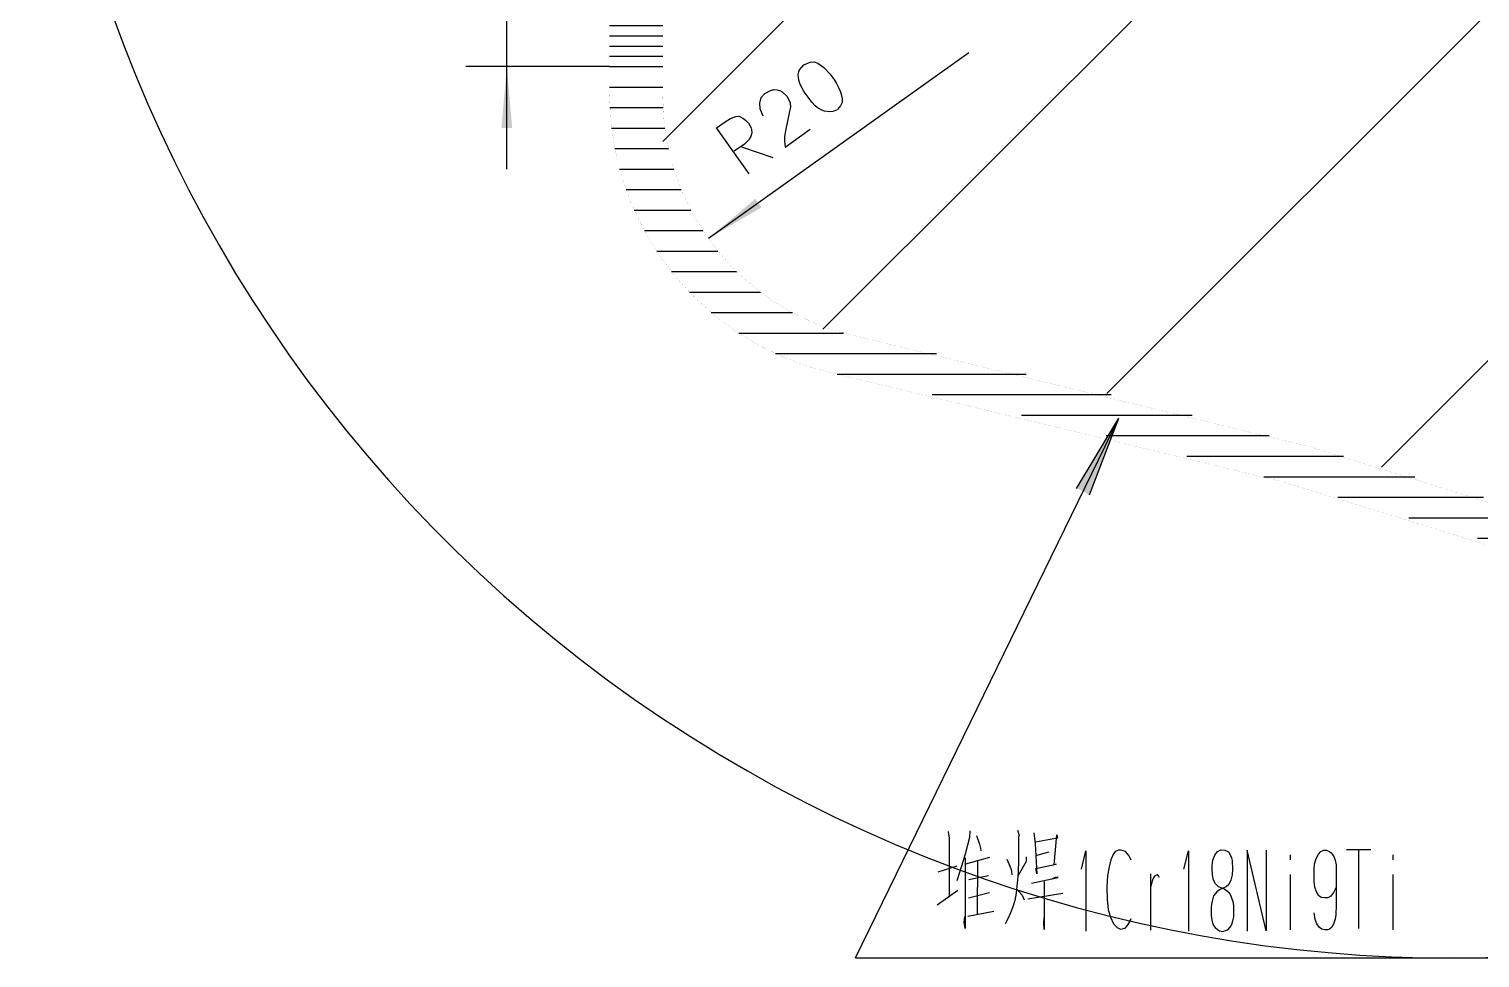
# Model space of a CAD drawing. Extents: x 0 to 8410, y 0 to 11890.
# Drawn here: x 4854 to 5562, y 10044 to 10497 of the extents above; entities that cross this region are included whole.
import ezdxf

# ---------------------------------------------------------------- set-up
doc = ezdxf.new("R2010")
doc.units = 0
doc.header["$MEASUREMENT"] = 0
doc.layers.add('6', color=7, linetype='Continuous')
doc.layers.add('7', color=7, linetype='Continuous')

# ---------------------------------------------------------------- blocks, each defined once
blk = doc.blocks.new('BLKENT317')
at = {"layer": '6', "color": 1, "linetype": 'Continuous'}
blk.add_line((5312.56, 10485.3), (5185.59, 10394.8), dxfattribs=at)
at = {"layer": '6', "color": 2, "linetype": 'Continuous'}
for p, q in [((5232.12, 10479.5), (5235.21, 10480.8)), ((5235.21, 10480.8), (5237.12, 10481)), ((5237.12, 10481), (5238.83, 10480.3)), ((5229.32, 10474.8), (5229.57, 10476.1)), ((5229.45, 10473.5), (5229.32, 10474.8)), ((5229.66, 10472.1), (5229.45, 10473.5)), ((5229.57, 10476.1), (5229.99, 10477.1)), ((5229.99, 10477.1), (5232.12, 10479.5)), ((5238.83, 10480.3), (5241.82, 10478.3)), ((5241.82, 10478.3), (5244.87, 10475)), ((5244.87, 10475), (5246.98, 10472)), ((5213.06, 10465.6), (5215.83, 10467)), ((5215.83, 10467), (5217.5, 10467.5)), ((5217.5, 10467.5), (5219.04, 10467.4)), ((5219.04, 10467.4), (5220.36, 10467)), ((5220.36, 10467), (5221.46, 10466.4)), ((5221.46, 10466.4), (5223.77, 10464.3)), ((5230.36, 10470), (5229.66, 10472.1)), ((5232.27, 10466.4), (5230.36, 10470)), ((5235.11, 10462.4), (5232.27, 10466.4)), ((5246.98, 10472), (5248.05, 10470.4)), ((5248.05, 10470.4), (5249.21, 10468.1)), ((5249.21, 10468.1), (5249.9, 10466.4)), ((5249.9, 10466.4), (5250.51, 10464.6)), ((5210.56, 10460.9), (5211.22, 10463.6)), ((5210.75, 10458.1), (5210.56, 10460.9)), ((5211.22, 10463.6), (5213.06, 10465.6)), ((5223.77, 10464.3), (5224.59, 10462.8)), ((5224.59, 10462.8), (5225.43, 10461)), ((5225.43, 10461), (5225.59, 10458.9)), ((5236, 10461.3), (5235.11, 10462.4)), ((5237.53, 10459.5), (5236, 10461.3)), ((5238.63, 10458.7), (5237.53, 10459.5)), ((5249.94, 10459.5), (5248.26, 10457.6)), ((5250.72, 10461.1), (5249.94, 10459.5)), ((5250.51, 10464.6), (5250.72, 10463)), ((5250.72, 10463), (5250.72, 10461.1)), ((5194.21, 10452), (5196.31, 10453.3)), ((5196.31, 10453.3), (5198.95, 10454.3)), ((5198.95, 10454.3), (5200.4, 10454.5)), ((5200.4, 10454.5), (5201.25, 10454.2)), ((5201.25, 10454.2), (5202.43, 10453.5)), ((5202.43, 10453.5), (5203.61, 10452.6)), ((5203.61, 10452.6), (5205.06, 10451.1)), ((5212.2, 10454.5), (5210.75, 10458.1)), ((5224.3, 10452.9), (5223.27, 10448.1)), ((5225.34, 10457.5), (5224.3, 10452.9)), ((5225.59, 10458.9), (5225.34, 10457.5)), ((5240.91, 10457.4), (5238.63, 10458.7)), ((5242.15, 10456.9), (5240.91, 10457.4)), ((5244.62, 10456.6), (5242.15, 10456.9)), ((5246.22, 10456.7), (5244.62, 10456.6)), ((5247.96, 10457.4), (5246.22, 10456.7)), ((5189.51, 10448.8), (5194.21, 10452)), ((5205.52, 10426.3), (5189.51, 10448.8)), ((5205.06, 10451.1), (5205.79, 10449.9)), ((5205.79, 10449.9), (5206.38, 10448.8)), ((5206.65, 10445.7), (5206.32, 10444.6)), ((5206.38, 10448.8), (5206.65, 10447.8)), ((5206.65, 10447.8), (5206.69, 10446.6)), ((5206.69, 10446.6), (5206.65, 10445.7)), ((5223.27, 10448.1), (5222.72, 10444.6)), ((5222.93, 10439.4), (5235.22, 10448.2)), ((5203.1, 10440.8), (5198.17, 10437.4)), ((5201.76, 10439.6), (5217, 10434.3)), ((5205.31, 10443), (5203.1, 10440.8)), ((5205.52, 10443.3), (5205.31, 10443)), ((5206.32, 10444.6), (5205.52, 10443.3)), ((5222.72, 10444.6), (5222.66, 10442.3)), ((5222.66, 10442.3), (5222.93, 10439.4))]:
    blk.add_line(p, q, dxfattribs=at)
at = {"layer": '6', "color": 1, "linetype": 'Continuous'}
blk.add_solid([(5185.59, 10394.8), (5208.41, 10414.2), (5211.45, 10410)], dxfattribs=at)
blk = doc.blocks.new('BLKENT318')
at = {"layer": '6', "color": 1, "linetype": 'Continuous'}
for p, q in [((5087.32, 10428.7), (5087.32, 10562.9)), ((5150.31, 10508.7), (5067.32, 10508.7)), ((5137.31, 10478.7), (5067.32, 10478.7))]:
    blk.add_line(p, q, dxfattribs=at)
at = {"layer": '6', "color": 2, "linetype": 'Continuous'}
for p, q in [((5045.6, 10534.5), (5045.6, 10549.6)), ((5045.6, 10549.6), (5047.7, 10548.3)), ((5047.7, 10548.3), (5050.5, 10546.8)), ((5050.5, 10546.8), (5054.7, 10544.6)), ((5054.7, 10544.6), (5057.92, 10543.2)), ((5057.92, 10543.2), (5059.32, 10542.6)), ((5059.32, 10542.6), (5061.14, 10542.2)), ((5061.14, 10542.2), (5063.52, 10541.4)), ((5063.52, 10541.4), (5065.9, 10540.8)), ((5065.9, 10540.8), (5068.28, 10540.3)), ((5068.28, 10540.3), (5073.18, 10539.5))]:
    blk.add_line(p, q, dxfattribs=at)
at = {"layer": '6', "color": 1, "linetype": 'Continuous'}
for points in [[(5087.32, 10508.7), (5084.71, 10538.6), (5089.94, 10538.6)], [(5087.32, 10478.7), (5089.94, 10448.8), (5084.71, 10448.8)]]:
    blk.add_solid(points, dxfattribs=at)
blk = doc.blocks.new('BLKENT501')
at = {"layer": '7', "color": 1, "linetype": 'Continuous'}
for p, q in [((5555.31, 11003.9), (5616.72, 11065.3)), ((5163.31, 10951.3), (5237.31, 11025.3)), ((5163.31, 10781.6), (5387.31, 11005.6)), ((5555.31, 10834.2), (5631.31, 10910.2)), ((5163.31, 10611.9), (5387.31, 10835.9)), ((5241.4, 10350.6), (5631.31, 10740.5)), ((5163.31, 10442.2), (5427.45, 10706.3)), ((5379.77, 10319.2), (5631.31, 10570.8)), ((5513.66, 10283.4), (5631.31, 10401.1))]:
    blk.add_line(p, q, dxfattribs=at)
blk = doc.blocks.new('BLKENT667')
at = {"layer": '7', "color": 1, "linetype": 'Continuous'}
for p, q in [((5137.31, 10478.7), (5163.31, 10478.7)), ((5137.31, 10468.7), (5163.31, 10468.7)), ((5137.48, 10458.7), (5163.45, 10458.7)), ((5138.34, 10448.7), (5164.34, 10448.7)), ((5139.93, 10438.7), (5166.09, 10438.7)), ((5142.28, 10428.7), (5168.74, 10428.7)), ((5145.42, 10418.7), (5172.35, 10418.7)), ((5149.42, 10408.7), (5177.02, 10408.7)), ((5154.36, 10398.7), (5182.89, 10398.7)), ((5160.36, 10388.7), (5190.2, 10388.7)), ((5167.59, 10378.7), (5199.31, 10378.7)), ((5176.32, 10368.7), (5210.91, 10368.7)), ((5186.98, 10358.7), (5226.49, 10358.7)), ((5200.36, 10348.7), (5251.46, 10348.7)), ((5218.3, 10338.7), (5296.76, 10338.7)), ((5248.27, 10328.7), (5340.47, 10328.7)), ((5294.56, 10318.7), (5381.88, 10318.7)), ((5338.15, 10308.7), (5421.29, 10308.7)), ((5379.43, 10298.7), (5458.96, 10298.7)), ((5418.73, 10288.7), (5495.08, 10288.7)), ((5456.29, 10278.7), (5529.83, 10278.7)), ((5492.31, 10268.7), (5563.34, 10268.7)), ((5526.96, 10258.7), (5595.72, 10258.7)), ((5560.36, 10248.7), (5627.07, 10248.7)), ((5592.65, 10238.7), (5657.47, 10238.7)), ((5623.9, 10228.7), (5687.01, 10228.7)), ((5654.22, 10218.7), (5715.73, 10218.7)), ((5683.66, 10208.7), (5739.32, 10208.7)), ((5712.3, 10198.7), (5739.32, 10198.7))]:
    blk.add_line(p, q, dxfattribs=at)
blk = doc.blocks.new('BLKENT668')
at = {"layer": '7', "color": 1, "linetype": 'Continuous'}
for p, q in [((5137.31, 10508.7), (5161.31, 10508.7)), ((5161.31, 10508.7), (5163.31, 10508.7)), ((5137.31, 10503.7), (5163.31, 10503.7)), ((5137.31, 10498.7), (5163.31, 10498.7)), ((5137.31, 10493.7), (5163.31, 10493.7)), ((5137.31, 10488.7), (5163.31, 10488.7)), ((5137.31, 10483.7), (5163.31, 10483.7)), ((5137.31, 10478.7), (5163.31, 10478.7))]:
    blk.add_line(p, q, dxfattribs=at)

msp = doc.modelspace()

# ---------------------------------------------------------------- linework, layer by layer
at = {"layer": '6'}
for p, q in [((5257.31, 10044), (5385.63, 10307.2)), ((5365.03, 10273), (5385.63, 10307.2)), ((5371.3, 10269.9), (5385.63, 10307.2)), ((5302.45, 10105.6), (5302.84, 10102.4)), ((5312.91, 10106), (5312.78, 10102.8)), ((5336.18, 10106.4), (5336.96, 10103.8)), ((5302.84, 10102.4), (5302.84, 10073.6)), ((5312.78, 10102.8), (5310.69, 10094.6)), ((5316.18, 10103.8), (5317.75, 10099.5)), ((5317.75, 10099.5), (5318.14, 10097.5)), ((5336.96, 10103.8), (5336.7, 10103)), ((5336.7, 10103), (5336.7, 10091.5)), ((5344.15, 10105), (5344.8, 10099.7)), ((5344.8, 10099.7), (5345.59, 10085)), ((5355.65, 10102.4), (5344.93, 10100.5)), ((5354.09, 10089.5), (5355.39, 10104)), ((5355.39, 10104), (5355.65, 10102.4)), ((5310.69, 10094.6), (5308.99, 10088.7)), ((5310.69, 10092.8), (5310.69, 10058.3)), ((5311.08, 10089.9), (5322.71, 10093.2)), ((5316.7, 10091.5), (5316.57, 10065.4)), ((5318.14, 10097.5), (5318.27, 10096.2)), ((5330.95, 10092.2), (5332.91, 10087.7)), ((5336.7, 10091.5), (5336.57, 10086)), ((5340.49, 10093.4), (5340.49, 10091.1)), ((5345.2, 10094), (5351.6, 10095.8)), ((5367.35, 10087.3), (5369.58, 10096.3)), ((5369.58, 10096.3), (5369.58, 10057.1)), ((5381.73, 10091.9), (5380.82, 10088.5)), ((5382.91, 10094.5), (5381.73, 10091.9)), ((5383.89, 10095.9), (5382.91, 10094.5)), ((5385.39, 10096.5), (5383.89, 10095.9)), ((5386.5, 10096.5), (5385.39, 10096.5)), ((5387.75, 10096.3), (5386.5, 10096.5)), ((5388.86, 10095.9), (5387.75, 10096.3)), ((5389.71, 10094.9), (5388.86, 10095.9)), ((5390.43, 10093.9), (5389.71, 10094.9)), ((5391.6, 10091.7), (5390.43, 10093.9)), ((5417.35, 10087.3), (5419.58, 10096.3)), ((5419.58, 10096.3), (5419.58, 10057.1)), ((5431.15, 10089.1), (5431.47, 10091.7)), ((5431.47, 10091.7), (5432.39, 10094.1)), ((5432.39, 10094.1), (5433.56, 10095.7)), ((5433.56, 10095.7), (5435.39, 10096.7)), ((5435.39, 10096.7), (5437.35, 10096.5)), ((5437.35, 10096.5), (5438.99, 10095.7)), ((5438.99, 10095.7), (5439.77, 10094.7)), ((5439.77, 10094.7), (5440.49, 10092.9)), ((5440.49, 10092.9), (5440.82, 10091.5)), ((5440.82, 10091.5), (5441.01, 10087.3)), ((5457.48, 10057.3), (5448.2, 10096.5)), ((5448.2, 10096.5), (5448.2, 10057.1)), ((5457.48, 10096.5), (5457.48, 10057.3)), ((5469.32, 10093.1), (5468.92, 10093.1)), ((5469.18, 10094.3), (5469.18, 10091.9)), ((5481.01, 10089.9), (5481.73, 10092.5)), ((5481.73, 10092.5), (5482.98, 10094.7)), ((5482.98, 10094.7), (5484.09, 10095.9)), ((5484.09, 10095.9), (5485.59, 10096.5)), ((5485.59, 10096.5), (5486.77, 10096.5)), ((5486.77, 10096.5), (5488.27, 10095.9)), ((5488.27, 10095.9), (5489.12, 10095.3)), ((5489.12, 10095.3), (5489.58, 10094.7)), ((5489.58, 10094.7), (5490.36, 10093.5)), ((5490.36, 10093.5), (5491.08, 10091.7)), ((5491.08, 10091.7), (5491.47, 10089.5)), ((5508.47, 10096.7), (5496.51, 10096.7)), ((5502.45, 10096.7), (5502.45, 10058.3)), ((5519.32, 10093.1), (5518.92, 10093.1)), ((5519.19, 10094.3), (5519.19, 10091.9)), ((5297.61, 10086), (5306.77, 10088.9)), ((5308.99, 10088.7), (5306.63, 10081.6)), ((5332.91, 10087.7), (5333.3, 10086.5)), ((5333.3, 10086.5), (5333.43, 10084.6)), ((5336.57, 10086), (5336.18, 10082)), ((5340.49, 10091.1), (5336.57, 10084.2)), ((5345.2, 10087.7), (5355.13, 10089.7)), ((5345.59, 10085), (5345.2, 10087.7)), ((5355.13, 10089.7), (5354.09, 10089.5)), ((5380.82, 10088.5), (5380.03, 10084.3)), ((5401.01, 10085.1), (5401.01, 10057.5)), ((5404.22, 10084.5), (5403.04, 10083.9)), ((5405, 10084.1), (5404.22, 10084.5)), ((5431.15, 10087.7), (5431.15, 10089.1)), ((5431.28, 10084.5), (5431.15, 10087.7)), ((5431.8, 10081.9), (5431.28, 10084.5)), ((5440.82, 10084.5), (5440.23, 10081.9)), ((5441.01, 10087.3), (5440.82, 10084.5)), ((5469.18, 10084.7), (5469.18, 10057.7)), ((5480.82, 10087.3), (5481.01, 10089.9)), ((5480.82, 10084.5), (5480.82, 10087.3)), ((5480.82, 10081.3), (5480.82, 10084.5)), ((5491.47, 10089.5), (5491.54, 10087.3)), ((5491.54, 10087.3), (5491.54, 10078.1)), ((5519.19, 10084.7), (5519.19, 10057.7)), ((5312.52, 10082.2), (5322.06, 10084.2)), ((5335.92, 10079.1), (5335.65, 10075.6)), ((5336.18, 10082), (5335.92, 10079.1)), ((5335.92, 10077.5), (5338.53, 10074.6)), ((5343.1, 10080.5), (5356.05, 10083.2)), ((5349.25, 10081.3), (5349.25, 10057.9)), ((5354.61, 10083.2), (5352.91, 10082.4)), ((5356.05, 10083.2), (5354.61, 10083.2)), ((5380.03, 10084.3), (5379.71, 10078.5)), ((5379.71, 10078.5), (5379.9, 10072.5)), ((5401.47, 10080.3), (5401.01, 10078.5)), ((5401.99, 10081.9), (5401.47, 10080.3)), ((5402.45, 10083.1), (5401.99, 10081.9)), ((5403.04, 10083.9), (5402.45, 10083.1)), ((5405.33, 10083.3), (5405, 10084.1)), ((5432.71, 10080.1), (5431.8, 10081.9)), ((5434.22, 10078.7), (5432.71, 10080.1)), ((5434.61, 10077.3), (5433.37, 10076.3)), ((5435.92, 10078.1), (5434.22, 10078.7)), ((5437.03, 10078.3), (5434.61, 10077.3)), ((5438.6, 10076.5), (5436.37, 10078.1)), ((5437.94, 10078.7), (5437.03, 10078.3)), ((5439.18, 10079.9), (5437.94, 10078.7)), ((5440.23, 10081.9), (5439.18, 10079.9)), ((5481.08, 10078.5), (5480.82, 10081.3)), ((5482, 10076.3), (5481.08, 10078.5)), ((5491.47, 10078.5), (5490.23, 10075.9)), ((5491.54, 10078.1), (5491.54, 10069.9)), ((5297.09, 10069.9), (5307.16, 10077.1)), ((5312.39, 10073.4), (5322.58, 10076)), ((5334.87, 10072), (5333.95, 10068.9)), ((5335.65, 10075.6), (5334.87, 10072)), ((5338.53, 10074.6), (5339.44, 10072.4)), ((5341.28, 10072.8), (5358.27, 10075.6)), ((5379.9, 10072.5), (5380.49, 10067.5)), ((5430.75, 10070.3), (5430.56, 10068.7)), ((5431.08, 10071.7), (5430.75, 10070.3)), ((5431.8, 10074.3), (5431.08, 10071.7)), ((5432.71, 10075.5), (5431.8, 10074.3)), ((5433.37, 10076.3), (5432.71, 10075.5)), ((5439.77, 10075.5), (5438.6, 10076.5)), ((5440.56, 10073.7), (5439.77, 10075.5)), ((5441.47, 10070.9), (5440.56, 10073.7)), ((5441.6, 10069.1), (5441.47, 10070.9)), ((5482.98, 10074.5), (5482, 10076.3)), ((5484.28, 10073.5), (5482.98, 10074.5)), ((5485.98, 10073.3), (5484.28, 10073.5)), ((5487.42, 10073.3), (5485.98, 10073.3)), ((5488.86, 10074.1), (5487.42, 10073.3)), ((5490.23, 10075.9), (5488.86, 10074.1)), ((5310.16, 10061.3), (5310.56, 10064.2)), ((5311.99, 10064.4), (5324.67, 10066.9)), ((5331.6, 10063.4), (5330.16, 10060.7)), ((5332.78, 10066), (5331.6, 10063.4)), ((5333.95, 10068.9), (5332.78, 10066)), ((5348.99, 10060.9), (5349.25, 10063.6)), ((5380.49, 10067.5), (5381.47, 10063.9)), ((5381.47, 10063.9), (5383.04, 10060.7)), ((5391.01, 10061.7), (5391.6, 10063.3)), ((5430.56, 10068.7), (5430.56, 10066.9)), ((5430.56, 10066.9), (5430.62, 10064.7)), ((5430.62, 10064.7), (5430.88, 10062.5)), ((5441.21, 10062.1), (5441.6, 10064.1)), ((5441.6, 10066.5), (5441.6, 10069.1)), ((5441.6, 10064.1), (5441.6, 10066.5)), ((5481.34, 10062.7), (5480.82, 10066.1)), ((5491.34, 10065.1), (5491.08, 10062.9)), ((5491.54, 10069.9), (5491.34, 10065.1)), ((5310.69, 10058.3), (5310.16, 10061.3)), ((5349.25, 10057.9), (5348.99, 10060.9)), ((5383.04, 10060.7), (5384.8, 10058.9)), ((5384.8, 10058.9), (5386.5, 10058.1)), ((5386.5, 10058.1), (5388.66, 10058.5)), ((5388.66, 10058.5), (5389.84, 10059.9)), ((5389.84, 10059.9), (5391.01, 10061.7)), ((5430.88, 10062.5), (5431.28, 10061.1)), ((5431.28, 10061.1), (5431.73, 10059.9)), ((5431.73, 10059.9), (5432.52, 10058.9)), ((5432.52, 10058.9), (5433.63, 10057.9)), ((5433.63, 10057.9), (5434.74, 10057.3)), ((5434.74, 10057.3), (5436.24, 10056.9)), ((5436.24, 10056.9), (5438.07, 10057.5)), ((5438.07, 10057.5), (5438.79, 10057.7)), ((5438.79, 10057.7), (5439.77, 10058.9)), ((5439.77, 10058.9), (5440.43, 10059.7)), ((5440.43, 10059.7), (5440.75, 10060.5)), ((5440.75, 10060.5), (5441.21, 10062.1)), ((5482.06, 10060.7), (5481.34, 10062.7)), ((5483.43, 10058.9), (5482.06, 10060.7)), ((5484.54, 10058.1), (5483.43, 10058.9)), ((5485.98, 10057.7), (5484.54, 10058.1)), ((5487.55, 10057.7), (5485.98, 10057.7)), ((5488.33, 10058.1), (5487.55, 10057.7)), ((5489.45, 10059.1), (5488.33, 10058.1)), ((5490.23, 10060.5), (5489.45, 10059.1)), ((5491.08, 10062.9), (5490.23, 10060.5)), ((5257.31, 10044), (5572.48, 10044))]:
    msp.add_line(p, q, dxfattribs=at)
at = {"layer": '6', "const_width": 0.03}
for points in [[(5137.31, 10465.7), (5137.31, 11065.3)], [(5163.31, 10464.4), (5163.31, 11025.3)], [(5137.31, 10478.7), (5163.31, 10478.7)], [(5248.64, 10328.6), (4988.37, 10328.6)]]:
    msp.add_lwpolyline(points, dxfattribs=at)
for points in [[(5137.31, 10465.7, 0.355009), (5248.64, 10328.6, -0.1)], [(5163.31, 10464.4, 0.354547), (5258.54, 10347, -0.1)], [(5908.33, 10144.5, 0.0471076), (5258.54, 10347, -0.1)], [(5886.62, 10131.9, 0.0464635), (5248.64, 10328.6, -0.1)]]:
    msp.add_lwpolyline(points, format="xyb", dxfattribs=at)
at = {"layer": '6'}
msp.add_arc((5548.55, 10738.1), 694.101, 151.874, 317.956, dxfattribs=at)
msp.add_solid([(5385.63, 10307.2), (5371.3, 10269.9), (5365.03, 10273)], dxfattribs=at)

# ---------------------------------------------------------------- block references
for name in ['BLKENT501', 'BLKENT318', 'BLKENT668', 'BLKENT317', 'BLKENT667']:
    msp.add_blockref(name, (0, 0), dxfattribs=at)

doc.saveas('drawing.dxf')
